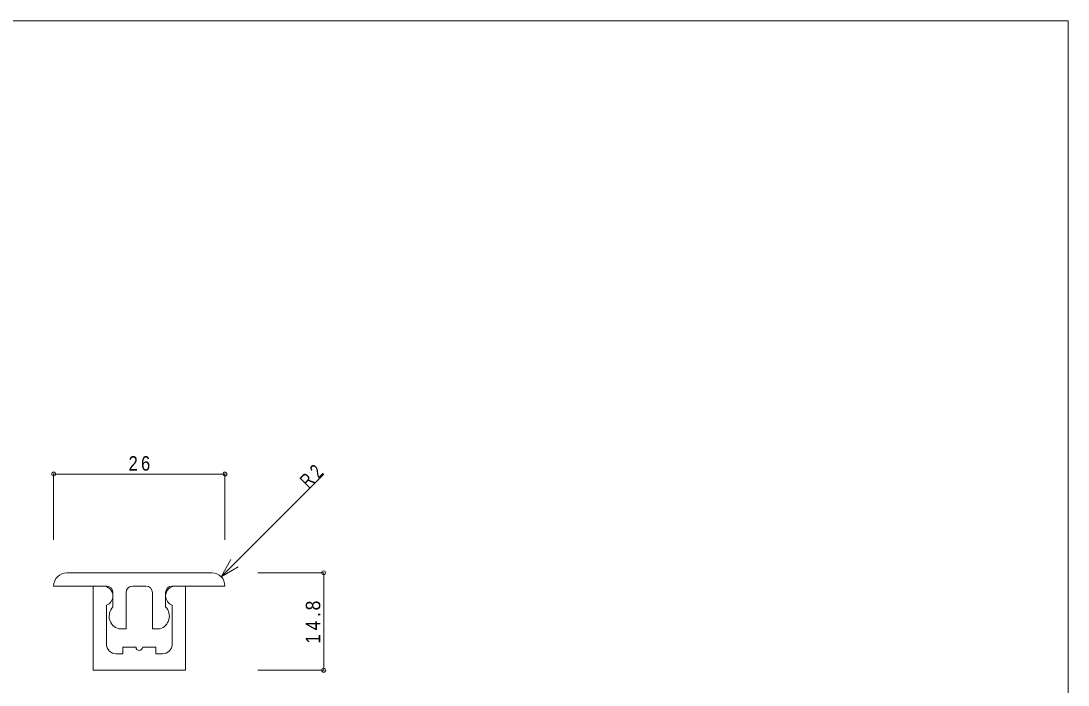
# Model space of a CAD drawing. Units: millimetres on the paper. Extents: x -141 to 141, y -98 to 98.
# Drawn here: x -18 to 141, y -3.4 to 97.5 of the extents above; entities that cross this region are included whole.
import ezdxf

# ---------------------------------------------------------------- set-up
doc = ezdxf.new("R2010")
doc.units = ezdxf.units.MM
doc.header["$PDMODE"] = 32
doc.header["$PDSIZE"] = 0.6
for name, color, linetype, lineweight in [('0-0_ＫＢ製品', 2, 'Continuous', 9), ('0-1_躯体', 3, 'Continuous', 9), ('0-3_寸法', 4, 'Continuous', 9), ('0-4_引出線字', 4, 'Continuous', 9), ('0-A_ベース', 3, 'Continuous', 9), ('F-0_図面枠', 5, 'Continuous', 9)]:
    doc.layers.add(name, color=color, linetype=linetype, lineweight=lineweight)
doc.layers.add('0-5_文字', color=7, linetype='Continuous')
doc.styles.add('HGｺﾞｼｯｸM', font='')
doc.styles.get('HGｺﾞｼｯｸM').set_extended_font_data('HGｺﾞｼｯｸM')

msp = doc.modelspace()

# ---------------------------------------------------------------- linework, layer by layer
at = {"layer": '0-0_ＫＢ製品'}
for p, q in [((11, 13.65), (-11, 13.65)), ((-5, 11.65), (-13, 11.65)), ((-1, 11.65), (1, 11.65)), ((5, 11.65), (13, 11.65)), ((-4, 10.65), (-4, 8.463)), ((-2, 10.65), (-2, 5.15)), ((2, 10.65), (2, 5.15)), ((4, 10.65), (4, 8.463)), ((-3.128, 5.15), (-2, 5.15)), ((2, 5.15), (3.128, 5.15))]:
    msp.add_line(p, q, dxfattribs=at)
for centre, radius, start, end in [((-11, 11.65), 2, 90, 180), ((11, 11.65), 2, 0, 90), ((-5, 10.65), 1, 0, 90), ((-1, 10.65), 1, 90, 180), ((1, 10.65), 1, 0, 90), ((5, 10.65), 1, 90, 180), ((-2.565, 7.069), 2, 135.84093, 253.66434), ((2.565, 7.069), 2, 286.33566, 44.15907)]:
    msp.add_arc(centre, radius, start, end, dxfattribs=at)
at = {"layer": '0-1_躯体'}
msp.add_line((7, 11.35), (7, -0.65), dxfattribs=at)
at = {"layer": '0-3_寸法'}
for p, q in [((-13, 28.65), (13, 28.65)), ((-13, 28.65), (-13, 18.65)), ((13, 28.65), (13, 18.65)), ((28, 13.65), (18, 13.65)), ((28, 13.65), (28, -1.15)), ((28, -1.15), (18, -1.15))]:
    msp.add_line(p, q, dxfattribs=at)
for p in [(-13, 28.65), (13, 28.65), (28, 13.65), (28, -1.15)]:
    msp.add_point(p, dxfattribs=at)
at = {"layer": '0-4_引出線字'}
for q in [(28, 28.65), (13.914, 15.662), (15.012, 14.564)]:
    msp.add_line((12.414, 13.064), q, dxfattribs=at)
at = {"layer": '0-A_ベース'}
for p, q in [((-5.5, 11.65), (-7, 11.65)), ((-7, 11.65), (-7, -1.15)), ((5.5, 11.65), (7, 11.65)), ((7, 11.65), (7, -1.15)), ((-5, 2.85), (-5, 8.736)), ((5, 8.736), (5, 2.85)), ((-2.5, 2.35), (-2.5, 1.35)), ((-0.5, 2.35), (-2.5, 2.35)), ((2.5, 2.35), (0.5, 2.35)), ((2.5, 1.35), (2.5, 2.35)), ((-2.5, 1.35), (-3.5, 1.35)), ((3.5, 1.35), (2.5, 1.35)), ((7, -1.15), (-7, -1.15))]:
    msp.add_line(p, q, dxfattribs=at)
for centre, radius, start, end in [((-5.5, 10.15), 1.5, 0, 90), ((5.5, 10.15), 1.5, 90, 180), ((-5.5, 10.15), 1.5, 289.47122, 0), ((5.5, 10.15), 1.5, 180, 250.52878), ((-3.5, 2.85), 1.5, 180, 270), ((0, 2.35), 0.5, 180, 0), ((3.5, 2.85), 1.5, 270, 0)]:
    msp.add_arc(centre, radius, start, end, dxfattribs=at)
at = {"layer": 'F-0_図面枠'}
for p, q in [((-141, 97.5), (141, 97.5)), ((141, 97.5), (141, -97.5))]:
    msp.add_line(p, q, dxfattribs=at)

# ---------------------------------------------------------------- texts
at = {"layer": '0-3_寸法', "color": 7, "insert": (-1.625, 29.15), "char_height": 2.199, "attachment_point": 7, "style": 'HGｺﾞｼｯｸM'}
msp.add_mtext('\\T1.36;\\W0.85;26', dxfattribs=at)
at = {"layer": '0-3_寸法', "color": 7, "insert": (27.5, 2.875), "char_height": 2.199, "attachment_point": 7, "rotation": 90, "style": 'HGｺﾞｼｯｸM'}
msp.add_mtext('\\T1.38;\\W0.9;14.8', dxfattribs=at)
at = {"layer": '0-5_文字', "insert": (25.702, 26.352), "char_height": 2.199, "attachment_point": 7, "rotation": 45, "style": 'HGｺﾞｼｯｸM'}
msp.add_mtext('\\T1.36;\\W0.75;R2', dxfattribs=at)

doc.saveas('drawing.dxf')
